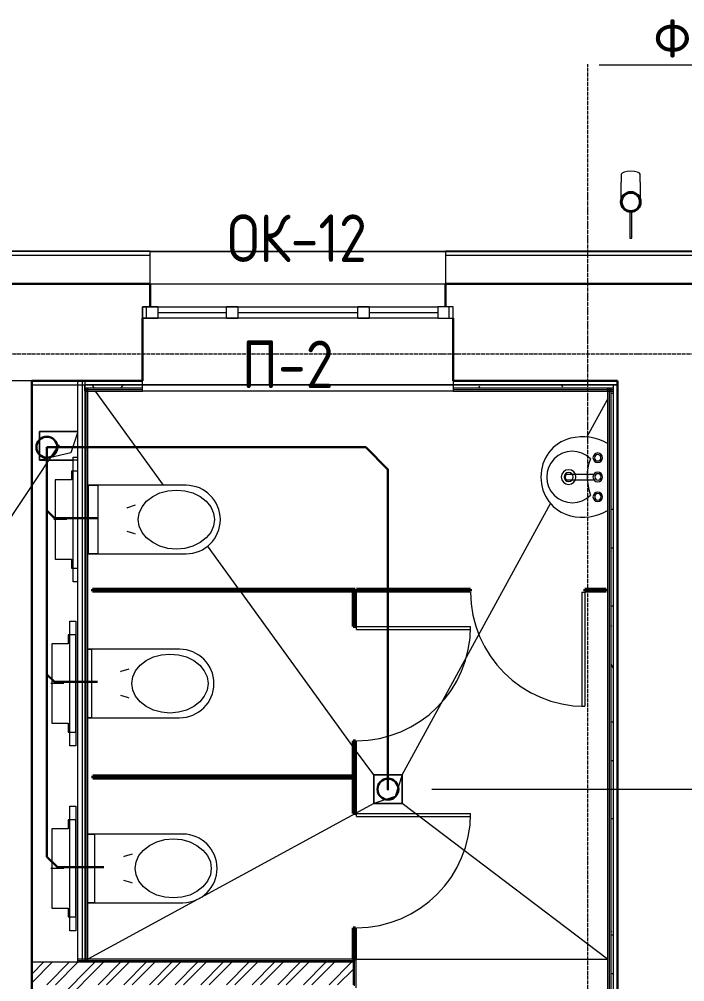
# Model space of a CAD drawing. Header units: millimetres. Extents: x -10178924 to 11692288, y -947381 to 58396.
# Drawn here: x 7164 to 10658, y -74922 to -69866 of the extents above; entities that cross this region are included whole.
import ezdxf
from ezdxf import colors
from ezdxf.entities.mleader import LeaderData, LeaderLine
from ezdxf.math import Vec2, Vec3

# ---------------------------------------------------------------- set-up
doc = ezdxf.new("R2010")
doc.units = ezdxf.units.MM
doc.linetypes.add('ADSK_Линия сетки', pattern=[25, 20, -2.5, 0, -2.5])
for name, color, linetype, lineweight in [('!К1', 32, 'Continuous', 30), ('_ Окна', 7, 'Continuous', 9), ('Выноски ВК', 7, 'Continuous', 0), ('Двери', 7, 'Continuous', 9), ('Двери открывание', 7, 'Continuous', 9), ('Марки окон', 7, 'Continuous', 20), ('Обобщенные модели', 7, 'Continuous', 18), ('Окна', 7, 'Continuous', 9), ('Оси', 253, 'Continuous', 9), ('Перекрытие', 7, 'Continuous', 18), ('Сантехника', 7, 'Continuous', 18), ('Стены внутренние', 7, 'Continuous', 18), ('Стены наружные', 7, 'Continuous', 18), ('Стены несущие', 7, 'Continuous', 30), ('Стены отделка', 7, 'Continuous', 30), ('Стены штриховка', 7, 'Continuous', 9), ('ШТРИХОВКА', 252, 'Continuous', 15)]:
    doc.layers.add(name, color=color, linetype=linetype, lineweight=lineweight)
doc.styles.add('GOST Common_2', font='GOST_Common.ttf', dxfattribs={"width": 0.9, "height": 250})
doc.styles.add('PDF ISOCPEUR', font='isocpeur.ttf')
pattern_1 = [(0, (0, -66749.99), (406.4, 101.6), [33.528, -271.272, 33.528, -271.272, -1625.6]), (0, (0, -66749.99), (406.4, 101.6), [-609.6, 33.528, -576.072, 33.528, -271.272, -711.2]), (0, (0, -66749.99), (406.4, 101.6), [-1524, 33.528, -169.672, 33.528, -474.472]), (120, (152.4, -66699.19), (-291.1882, 301.15272), [33.528, -271.272, 33.528, -271.272, -1625.6]), (120, (152.4, -66699.19), (-291.1882, 301.15272), [-609.6, 33.528, -576.072, 33.528, -271.272, -711.2]), (120, (152.4, -66699.19), (-291.1882, 301.15272), [-1524, 33.528, -169.672, 33.528, -474.472]), (240, (203.2, -66495.99), (-115.2118, -402.75272), [33.528, -271.272, 33.528, -271.272, -1625.6]), (240, (203.2, -66495.99), (-115.2118, -402.75272), [-609.6, 33.528, -576.072, 33.528, -271.272, -711.2]), (240, (203.2, -66495.99), (-115.2118, -402.75272), [-1524, 33.528, -169.672, 33.528, -474.472])]

# ---------------------------------------------------------------- blocks, each defined once
blk = doc.blocks.new('оси')
at = {"layer": 'Оси', "linetype": 'ADSK_Линия сетки'}
for p, q in [((16650, -2196.5), (16650, 23921.3)), ((-3614.3, 22400), (62615.4, 22400))]:
    blk.add_line(p, q, dxfattribs=at)
blk = doc.blocks.new('SND_Унитаз_Jika_Olymp_с_инсталяцией - Унитаз_ выпуск прямой_ установка на пол_693х360х360_ PN30_12_ ХВ резьба HP DN15_ К гл_ кон П DN100-V4-План 1-го этажа')
at = {"layer": 'Сантехника'}
for p, q in [((0, -61.7), (0, 6.3)), ((-208, 0), (-208, -85)), ((208, 0), (-208, 0)), ((208, -85), (208, 0)), ((-327.5, -94), (327.5, -94)), ((-327.5, -125), (-327.5, -94)), ((-255, -85), (-255, -125)), ((-208, -85), (-255, -85)), ((255, -85), (208, -85)), ((255, -125), (255, -85)), ((327.5, -94), (327.5, -125)), ((327.5, -125), (-327.5, -125)), ((-255, -125), (255, -125)), ((-180, -189), (-180, -687.1)), ((-180, -224), (-180, -189)), ((180, -687.1), (180, -189)), ((180, -189), (180, -224)), ((180, -224), (-180, -224))]:
    blk.add_line(p, q, dxfattribs=at)
at = {"layer": 'Сантехника', "flags": 128}
for points in [[(-61.7, -376.2), (-71.7, -411.6), (-75, -420.3)], [(75, -420.3), (62.3, -378.9), (61.7, -376.2)], [(0, -836.5), (-34.5, -831.5), (-67.3, -816.7), (-96.6, -792.9), (-121.2, -761.2), (-139.7, -723.3), (-151.1, -681), (-155, -636.5), (-151.1, -592), (-139.7, -549.7), (-121.2, -511.8), (-96.6, -480.1), (-67.3, -456.3), (-34.5, -441.5), (0, -436.5)], [(0, -436.5), (34.5, -441.5), (67.3, -456.3), (96.6, -480.1), (121.2, -511.8), (139.7, -549.7), (151.1, -592), (155, -636.5), (151.1, -681), (139.7, -723.3), (121.2, -761.2), (96.6, -792.9), (67.3, -816.7), (34.5, -831.5), (0, -836.5)]]:
    blk.add_lwpolyline(points, dxfattribs=at)
at = {"layer": 'Сантехника'}
blk.add_arc((0, -687.1), 180, 180, 360, dxfattribs=at)
blk = doc.blocks.new('131_Сантехническая перегородка_Дверь - СД-1-3905249-План 1-го этажа')
at = {"layer": 'Двери'}
for p, q in [((769, -8), (785, -8)), ((769, -8), (769, -608)), ((785, -8), (785, -608)), ((769, -608), (785, -608))]:
    blk.add_line(p, q, dxfattribs=at)
at = {"layer": 'Двери открывание'}
blk.add_arc((785, -8), 600, 180, 270, dxfattribs=at)
at = {"layer": 'Обобщенные модели', "lineweight": 40}
for p, q in [((185, -4), (185, 8)), ((970, 8), (785, 8)), ((785, 8), (785, -4)), ((970, -4), (970, 8)), ((785, -4), (970, -4))]:
    blk.add_line(p, q, dxfattribs=at)
blk.add_lwpolyline([(185, 8), (20, 8), (20, -4), (185, -4)], dxfattribs=at)
blk = doc.blocks.new('131_Сантехническая перегородка - СП-3 3-3867703-План 1-го этажа')
at = {"layer": 'Обобщенные модели', "lineweight": 40}
for p, q in [((1380, 8), (0, 8)), ((0, 8), (0, -4)), ((1380, -4), (1380, 8)), ((0, -4), (1380, -4))]:
    blk.add_line(p, q, dxfattribs=at)
blk = doc.blocks.new('131_Сантехническая перегородка_Дверь - СД-1 2-6230466-План 1-го этажа')
at = {"layer": 'Двери'}
for p, q in [((1184, -8), (1200, -8)), ((1184, -8), (1184, -608)), ((1200, -8), (1200, -608)), ((1184, -608), (1200, -608))]:
    blk.add_line(p, q, dxfattribs=at)
at = {"layer": 'Двери открывание'}
blk.add_arc((1200, -8), 600, 180, 270, dxfattribs=at)
at = {"layer": 'Обобщенные модели', "lineweight": 40}
for p, q in [((600, 8), (0, 8)), ((0, 8), (0, -4)), ((600, -4), (600, 8)), ((1311, 8), (1200, 8)), ((1200, 8), (1200, -4)), ((1311, -4), (1311, 8)), ((0, -4), (600, -4)), ((1200, -4), (1311, -4))]:
    blk.add_line(p, q, dxfattribs=at)
blk = doc.blocks.new('SND_Унитаз_Jika_Olymp_с_инсталяцией - Унитаз_ выпуск прямой_ установка на пол_693х360х360_ PN30_12_ ХВ резьба HP DN15_ К гл_ кон П DN100-711300-План 1-го этажа')
at = {"layer": 'Сантехника'}
for p, q in [((0, -61.7), (0, 6.3)), ((-208, 0), (-208, -85)), ((208, 0), (-208, 0)), ((208, -85), (208, 0)), ((-327.5, -94), (327.5, -94)), ((-327.5, -125), (-327.5, -94)), ((-255, -85), (-255, -125)), ((-208, -85), (-255, -85)), ((255, -85), (208, -85)), ((255, -125), (255, -85)), ((327.5, -94), (327.5, -125)), ((327.5, -125), (-327.5, -125)), ((-255, -125), (255, -125)), ((-180, -189), (-180, -670.2)), ((-180, -207.1), (-180, -189)), ((180, -670.2), (180, -189)), ((180, -189), (180, -207.1)), ((180, -207.1), (-180, -207.1))]:
    blk.add_line(p, q, dxfattribs=at)
at = {"layer": 'Сантехника', "flags": 128}
for points in [[(-61.7, -359.3), (-71.7, -394.8), (-75, -403.4)], [(75, -403.4), (62.3, -362), (61.7, -359.3)], [(0, -819.6), (-34.5, -814.6), (-67.3, -799.8), (-96.6, -776), (-121.2, -744.3), (-139.7, -706.4), (-151.1, -664.1), (-155, -619.6), (-151.1, -575.1), (-139.7, -532.8), (-121.2, -494.9), (-96.6, -463.3), (-67.3, -439.4), (-34.5, -424.6), (0, -419.6)], [(0, -419.6), (34.5, -424.6), (67.3, -439.4), (96.6, -463.3), (121.2, -494.9), (139.7, -532.8), (151.1, -575.1), (155, -619.6), (151.1, -664.1), (139.7, -706.4), (121.2, -744.3), (96.6, -776), (67.3, -799.8), (34.5, -814.6), (0, -819.6)]]:
    blk.add_lwpolyline(points, dxfattribs=at)
at = {"layer": 'Сантехника'}
blk.add_arc((0, -670.2), 180, 180, 360, dxfattribs=at)
blk = doc.blocks.new('SND_Унитаз_Jika_Olymp_с_инсталяцией - Унитаз_ выпуск прямой_ установка на пол_693х360х360_ PN30_12_ ХВ резьба HP DN15_ К гл_ кон П DN100-V5-План 1-го этажа')
at = {"layer": 'Сантехника'}
for p, q in [((0, -61.7), (0, 6.3)), ((-208, 0), (-208, -85)), ((208, 0), (-208, 0)), ((208, -85), (208, 0)), ((-327.5, -94), (327.5, -94)), ((-327.5, -117.1), (-327.5, -94)), ((-255, -85), (-255, -117.1)), ((-208, -85), (-255, -85)), ((255, -85), (208, -85)), ((255, -117.1), (255, -85)), ((327.5, -94), (327.5, -117.1)), ((-180, -174), (-180, -687.1)), ((180, -174), (-180, -174)), ((-180, -174), (180, -174)), ((-180, -224), (-180, -174)), ((-100, -173), (-100, -174)), ((-80, -173), (-100, -173)), ((-80, -173), (-100, -173)), ((-80, -174), (-80, -173)), ((-55, -173), (-55, -174)), ((55, -173), (-55, -173)), ((-53.1, -173), (-55, -173)), ((55, -173), (53.1, -173)), ((55, -174), (55, -173)), ((80, -173), (80, -174)), ((100, -173), (80, -173)), ((100, -173), (80, -173)), ((100, -174), (100, -173)), ((180, -687.1), (180, -174)), ((180, -174), (180, -224)), ((180, -224), (-180, -224))]:
    blk.add_line(p, q, dxfattribs=at)
at = {"layer": 'Сантехника', "flags": 128}
for points in [[(-61.7, -376.2), (-71.7, -411.6), (-75, -420.3)], [(75, -420.3), (62.3, -378.9), (61.7, -376.2)], [(0, -836.5), (-34.5, -831.5), (-67.3, -816.7), (-96.6, -792.9), (-121.2, -761.2), (-139.7, -723.3), (-151.1, -681), (-155, -636.5), (-151.1, -592), (-139.7, -549.7), (-121.2, -511.8), (-96.6, -480.1), (-67.3, -456.3), (-34.5, -441.5), (0, -436.5)], [(0, -436.5), (34.5, -441.5), (67.3, -456.3), (96.6, -480.1), (121.2, -511.8), (139.7, -549.7), (151.1, -592), (155, -636.5), (151.1, -681), (139.7, -723.3), (121.2, -761.2), (96.6, -792.9), (67.3, -816.7), (34.5, -831.5), (0, -836.5)]]:
    blk.add_lwpolyline(points, dxfattribs=at)
at = {"layer": 'Сантехника'}
blk.add_arc((0, -687.1), 180, 180, 360, dxfattribs=at)
blk = doc.blocks.new('GM_Отверстие прямоугольное _в плите_ - Отверстие-1400855-План 1-го этажа')
at = {"layer": 'Обобщенные модели'}
for p, q in [((-75, -75), (-75, 75)), ((-75, 75), (75, 75)), ((75, 75), (-75, 75)), ((-75, 75), (-75, -75)), ((-37.5, 37.5), (75, 75)), ((75, 75), (75, -75)), ((75, -75), (75, 75)), ((-75, -75), (-37.5, 37.5)), ((75, -75), (-75, -75)), ((-75, -75), (75, -75))]:
    blk.add_line(p, q, dxfattribs=at)
for start, end in [(360, 180), (180, 360), (60, 165), (300, 360), (195, 270)]:
    blk.add_arc((0, 0), 2.5, start, end, dxfattribs=at)
blk = doc.blocks.new('GM_Отверстие прямоугольное _в плите_ - Отверстие-1433035-План 1-го этажа')
at = {"layer": 'Обобщенные модели'}
for p, q in [((-98.8, 75), (101.2, 75)), ((101.2, 75), (-75.7, 75)), ((-63.7, 37.5), (101.2, 75)), ((101.2, 75), (101.2, -75)), ((101.2, -75), (101.2, 75)), ((-98.8, -67.8), (-63.7, 37.5)), ((101.2, -75), (-98.8, -75)), ((-98.8, -75), (101.2, -75))]:
    blk.add_line(p, q, dxfattribs=at)
for start, end in [(360, 180), (180, 360), (60, 165), (300, 360), (195, 270)]:
    blk.add_arc((0, 0), 2.5, start, end, dxfattribs=at)
blk = doc.blocks.new('окно трехпол с фрамугой - 1590-2240_h___нов_ ок12-2116584-План 1-го этажа')
at = {"layer": '_ Окна', "lineweight": 18}
for p, q in [((-815, 75), (-815, 135)), ((-815, 135), (-735, 135)), ((-735, 135), (-735, 75)), ((-375, 75), (-375, 135)), ((-375, 135), (-315, 135)), ((-315, 135), (-315, 75)), ((315, 75), (315, 135)), ((315, 135), (375, 135)), ((375, 135), (375, 75)), ((735, 135), (735, 75)), ((815, 135), (735, 135)), ((815, 75), (815, 135)), ((-735, 75), (-815, 75)), ((-315, 75), (-375, 75)), ((375, 75), (315, 75)), ((735, 75), (815, 75))]:
    blk.add_line(p, q, dxfattribs=at)
at = {"layer": '_ Окна'}
for p, q in [((-795, 75), (-795, 135)), ((-735, 105), (-375, 105)), ((-315, 105), (315, 105)), ((375, 105), (735, 105)), ((795, 75), (795, 135))]:
    blk.add_line(p, q, dxfattribs=at)
at = {"layer": 'Окна'}
for p, q in [((-815, 135), (-815, 75)), ((-735, 135), (-815, 135)), ((-735, 135), (-375, 135)), ((-315, 135), (-375, 135)), ((-315, 135), (315, 135)), ((375, 135), (315, 135)), ((375, 135), (735, 135)), ((815, 135), (735, 135)), ((815, 75), (815, 135)), ((-815, 75), (-735, 75)), ((-375, 75), (-735, 75)), ((-375, 75), (-315, 75)), ((315, 75), (-315, 75)), ((315, 75), (375, 75)), ((735, 75), (375, 75)), ((735, 75), (815, 75))]:
    blk.add_line(p, q, dxfattribs=at)
blk = doc.blocks.new('Водосток - Тип 1 _карниз больше 490мм_-5137789-План 1-го этажа')
at = {"layer": 'Обобщенные модели', "lineweight": 9}
h = blk.add_hatch(dxfattribs=at)
h.set_pattern_fill('FP_26', color=256, style=0, pattern_type=2)
h.set_pattern_definition([(45, (-10250, -20882.53), (-106.066, 106.066), [])])
h.paths.add_polyline_path([(125, 110), (146.7, 115), (164.1, 128.8), (173.7, 148.9), (173.7, 171.1), (164.1, 191.2), (146.7, 205), (125, 210), (102.3, 204.3), (85.9, 191.2), (76.3, 171.1), (77.4, 146.5), (85.9, 128.8), (103.3, 115), (117.5, 111.7)])
at = {"layer": 'Обобщенные модели'}
for p, q in [((75, 306.2), (75, 263.6)), ((175, 263.6), (175, 306.2)), ((120, 109.1), (120, -30)), ((130, -30), (130, 109.1)), ((120, -30), (130, -30))]:
    blk.add_line(p, q, dxfattribs=at)
at = {"layer": 'Обобщенные модели', "flags": 128}
for points in [[(75, 173), (75, 174.3), (75, 177), (75, 179.8), (75, 182.9), (75, 186.2), (75, 189.7), (75, 193.4), (75, 197.2), (75, 201.3), (75, 205.5), (75, 209.9), (75, 214.4), (75, 219.1), (75, 224), (75, 229), (75, 234.1), (75, 239.3), (75, 244.6), (75, 250.1), (75, 255.6), (75, 261.3), (75, 263.6)], [(175, 263.6), (175, 258), (175, 252.4), (175, 246.9), (175, 241.5), (175, 236.2), (175, 231.1), (175, 226), (175, 221.1), (175, 216.4), (175, 211.8), (175, 207.3), (175, 203), (175, 198.9), (175, 194.9), (175, 191.2), (175, 187.6), (175, 184.3), (175, 181.1), (175, 178.1), (175, 175.4), (175, 173)]]:
    blk.add_lwpolyline(points, dxfattribs=at)
at = {"layer": 'Обобщенные модели'}
for start, end in [(90, 270), (270, 90)]:
    blk.add_arc((125, 160), 52, start, end, dxfattribs=at)
at = {"layer": 'Обобщенные модели', "lineweight": 40}
for start, end in [(90, 270), (270, 90)]:
    blk.add_arc((125, 160), 50, start, end, dxfattribs=at)
at = {"layer": 'Обобщенные модели'}
for start_param, end_param in [(4.712389, 6.283185), (3.141593, 4.712389)]:
    blk.add_ellipse((125, 306.2), major_axis=(-50, 0), ratio=0.309017, start_param=start_param, end_param=end_param, dxfattribs=at)
blk = doc.blocks.new('Sink - Cloakroom - 440 x 350mm-V6-План 1-го этажа')
at = {"layer": 'Сантехника'}
for p, q in [((-15, -214.9), (-15, -70.7)), ((15, -214.9), (15, -70.7))]:
    blk.add_line(p, q, dxfattribs=at)
for centre, radius, start, end in [((53.3, -130.8), 264.4, 150.3649, 193.6351), ((-53.3, -130.8), 264.4, 346.3649, 29.6351), ((53.3, -130.8), 264.4, 150.3649, 193.6351), ((-101.3, -50.7), 25, 0, 180), ((-101.3, -50.7), 17, 360, 180), ((0, -50.7), 25, 0, 180), ((-0.8, -49.2), 16.8, 90, 270), ((-0.8, -49.2), 16.8, 270, 90), ((104.3, -50.7), 25, 360, 180), ((104.3, -49.7), 17, 360, 180), ((104.3, -49.7), 17, 180, 360), ((-53.3, -130.8), 264.4, 346.3649, 29.6351), ((0, -183.6), 135, 135.4629, 45.0556), ((-101.3, -50.7), 25, 180, 0), ((-101.3, -50.7), 17, 180, 360), ((-1.6, 160.3), 266.6, 249.1986, 291.3199), ((0, -50.7), 25, 180, 0), ((104.3, -50.7), 25, 180, 360), ((-5.9, -145.1), 203.5, 193.6351, 271.6558), ((-5.9, -145.1), 203.5, 193.6351, 271.6558), ((0, -203.6), 38.6, 360, 180), ((0, -203.6), 23.5, 360, 180), ((5.9, -145.1), 203.5, 268.3442, 346.3649), ((5.9, -145.1), 203.5, 268.3442, 346.3649), ((0, -203.6), 38.6, 180, 360), ((0, -203.6), 23.5, 180, 360)]:
    blk.add_arc(centre, radius, start, end, dxfattribs=at)
blk.add_ellipse((0, -214.9), major_axis=(-15, 0), ratio=0.428525, start_param=0, end_param=3.141593, dxfattribs=at)
blk = doc.blocks.new('1 этаж')
at = {"layer": 'Стены внутренние', "lineweight": 9}
h = blk.add_hatch(dxfattribs=at)
h.set_pattern_fill('FP_12', color=256, style=0, pattern_type=2)
h.set_pattern_definition(pattern_1)
h.paths.add_polyline_path([(9903.4, -46683.3), (10285, -46683.3), (10285, -46668.3), (9441.6, -46668.3), (9442.6, -46683.3), (9584.6, -46683.3)])
h.paths.add_polyline_path([(7513.2, -46683.3), (7811.6, -46683.3), (7811.6, -46668.3), (7510, -46668.3), (7510, -46683.3)])
h = blk.add_hatch(dxfattribs=at)
h.set_pattern_fill('FP_12', color=256, style=0, pattern_type=2)
h.set_pattern_definition(pattern_1)
h.paths.add_polyline_path([(10270, -53754.7), (10285, -53754.7), (10284.6, -46684.8), (10270, -46684.8), (10270, -53373.1)])
at = {"layer": 'Стены штриховка'}
h = blk.add_hatch(dxfattribs=at)
h.set_pattern_fill('ANSI32', color=256, scale=10)
h.set_pattern_definition([(45, (-32053.86, -66749.99), (-67.35192, 67.35192), []), (45, (-32008.96, -66749.99), (-67.35192, 67.35192), [])])
h.paths.add_polyline_path([(8918.3, -49699.8), (7470, -49699.8), (7470, -49699.8), (7230, -49699.8), (7230, -49819.8), (7370, -49819.8), (7370, -51698.2), (7490, -51698.2), (7490, -49819.8), (8918.3, -49819.8)])
h.paths.add_polyline_path([(9048.2, -51698.2), (7230, -51698.2), (7230, -51818.2), (8928.2, -51818.2), (8928.2, -53805), (9048.2, -53805)])
h.paths.add_polyline_path([(9048.2, -53805), (8928.2, -53805), (8928.2, -54086.2), (9048.2, -54086.2)])
at = {"layer": 'Двери'}
for p, q in [((8934, -47953.8), (8934, -47937.8)), ((8934, -47937.8), (9534, -47937.8)), ((8934, -47953.8), (9534, -47953.8)), ((9534, -47953.8), (9534, -47937.8))]:
    blk.add_line(p, q, dxfattribs=at)
at = {"layer": 'Двери открывание'}
blk.add_arc((8934, -47937.8), 600, 270, 0, dxfattribs=at)
at = {"layer": 'Обобщенные модели', "lineweight": 40}
for p, q in [((8930, -47752.8), (8918, -47752.8)), ((8918, -47752.8), (8918, -47937.8)), ((8930, -47937.8), (8930, -47752.8)), ((8918, -47937.8), (8930, -47937.8)), ((8930, -48537.8), (8918, -48537.8))]:
    blk.add_line(p, q, dxfattribs=at)
blk.add_lwpolyline([(8918, -48537.8), (8918, -48722.8), (8930, -48722.8), (8930, -48537.8)], dxfattribs=at)
at = {"layer": 'Перекрытие'}
for p, q in [((7922.4, -47195.8), (7564, -46701.3)), ((10143.6, -46943.1), (10252, -46744.6)), ((9175, -48717.5), (9953.8, -47290.7)), ((8317.2, -47740.7), (8153, -47514.1)), ((8918, -48569.8), (8325.9, -47752.7)), ((9025, -48717.5), (8930, -48586.4)), ((9025, -48867.5), (7525, -49684.8)), ((10252, -49684.8), (9175, -48867.5)), ((8933.3, -49684.8), (10252, -49684.8))]:
    blk.add_line(p, q, dxfattribs=at)
at = {"layer": 'Стены внутренние'}
for p, q in [((7851.6, -46137.5), (9401.6, -46137.5)), ((9441.6, -46667.5), (7811.6, -46667.5)), ((7811.6, -46668.3), (9441.6, -46668.3)), ((9441.6, -46701.3), (7811.6, -46701.3))]:
    blk.add_line(p, q, dxfattribs=at)
at = {"layer": 'Стены наружные'}
for p, q in [((7851.6, -45966.5), (7851.6, -45967.5)), ((7851.6, -45966.5), (9401.6, -45966.5)), ((7851.6, -45967.5), (9401.6, -45967.5)), ((9401.6, -45966.5), (9401.6, -45967.5))]:
    blk.add_line(p, q, dxfattribs=at)
at = {"layer": 'Стены несущие'}
for p, q in [((5890, -46137.5), (7851.6, -46137.5)), ((7851.6, -46137.5), (7851.6, -46257.5)), ((9401.6, -46137.5), (11931.9, -46137.5)), ((9401.6, -46137.5), (9401.6, -46257.5)), ((7811.6, -46647.5), (7811.6, -46317.5)), ((9441.6, -46317.5), (9441.6, -46647.5)), ((7230, -46647.5), (7811.6, -46647.5)), ((7230, -54086.2), (7230, -46647.5)), ((10305, -46647.5), (9441.6, -46647.5)), ((10305, -46647.5), (10305, -54086.2))]:
    blk.add_line(p, q, dxfattribs=at)
at = {"layer": 'Стены отделка', "lineweight": 9}
for p, q in [((7851.6, -45966.5), (5890, -45966.5)), ((7851.6, -45967.5), (5890, -45967.5)), ((7851.6, -46137.5), (7851.6, -45967.5)), ((10855, -45966.5), (9401.6, -45966.5)), ((9401.6, -45967.5), (9401.6, -46137.5)), ((9401.6, -45967.5), (11931.9, -45967.5)), ((9402.6, -45987.5), (9401.6, -45987.5)), ((7230, -46667.5), (7811.6, -46667.5)), ((7470, -46648.3), (7470, -49699.8)), ((7510, -46648.3), (7470, -46648.3)), ((7510, -49699.8), (7510, -46648.3)), ((7811.6, -46667.5), (7811.6, -46647.5)), ((9441.6, -46647.5), (9441.6, -46667.5)), ((9441.6, -46667.5), (10305, -46667.5)), ((7811.6, -46668.3), (7506.9, -46668.3)), ((7506.9, -46668.3), (7506.9, -46701.3)), ((7506.9, -46701.3), (7811.6, -46701.3)), ((7525, -49699.8), (7525, -46683.3)), ((7811.6, -46701.3), (7811.6, -46668.3)), ((10305, -46668.3), (9441.6, -46668.3)), ((9441.6, -46668.3), (9441.6, -46701.3)), ((9441.6, -46701.3), (10285, -46701.3)), ((10285, -46684.8), (10252, -46684.8)), ((10252, -46684.8), (10252, -54029.7)), ((10285, -54086.2), (10285, -46668.3)), ((7230, -49699.8), (8918.3, -49699.8)), ((8933.3, -49684.8), (7469.9, -49684.8)), ((8918.3, -49699.8), (7510, -49699.8)), ((8918.3, -49819.8), (8918.3, -49699.8)), ((8933.3, -49834.8), (8933.3, -49684.8))]:
    blk.add_line(p, q, dxfattribs=at)
at = {"layer": 'Стены штриховка'}
for p, q in [((5890, -45987.5), (7851.6, -45987.5)), ((9402.6, -45987.5), (10835, -45987.5)), ((7230, -46647.5), (6850, -46647.5)), ((7497, -49699.8), (7497, -46648.3)), ((7506.9, -46683.3), (7811.6, -46683.3)), ((7506.9, -46692.3), (7811.6, -46692.3)), ((7516, -49699.8), (7516, -46683.3)), ((9441.6, -46683.3), (10285, -46683.3)), ((9441.6, -46692.3), (10285, -46692.3)), ((10261, -46684.8), (10261, -54029.7)), ((10270, -46684.8), (10270, -54029.7)), ((8924.3, -49693.8), (7469.9, -49693.8)), ((8924.3, -49825.8), (8924.3, -49693.8))]:
    blk.add_line(p, q, dxfattribs=at)
blk.add_blockref('оси', (-6500.4, -68905))
at = {"layer": 'Обобщенные модели'}
for name, p in [('Водосток - Тип 1 _карниз больше 490мм_-5137789-План 1-го этажа', (10250, -45867.5)), ('131_Сантехническая перегородка - СП-3 3-3867703-План 1-го этажа', (7548, -47748.7)), ('131_Сантехническая перегородка_Дверь - СД-1 2-6230466-План 1-го этажа', (8934, -47748.7)), ('131_Сантехническая перегородка - СП-3 3-3867703-План 1-го этажа', (7550, -48730.8))]:
    blk.add_blockref(name, p, dxfattribs=at)
for name, p, rotation in [('GM_Отверстие прямоугольное _в плите_ - Отверстие-1433035-План 1-го этажа', (7371.2, -46988), 180), ('131_Сантехническая перегородка_Дверь - СД-1-3905249-План 1-го этажа', (8926, -49704.8), 90), ('GM_Отверстие прямоугольное _в плите_ - Отверстие-1400855-План 1-го этажа', (9100, -48792.5), 180)]:
    blk.add_blockref(name, p, dxfattribs=dict(at, rotation=rotation))
at = {"layer": 'Окна'}
blk.add_blockref('окно трехпол с фрамугой - 1590-2240_h___нов_ ок12-2116584-План 1-го этажа', (8626.6, -46392.5), dxfattribs=at)
at = {"layer": 'Сантехника'}
for name, p, rotation in [('Sink - Cloakroom - 440 x 350mm-V6-План 1-го этажа', (10252, -47152.3), 270), ('SND_Унитаз_Jika_Olymp_с_инсталяцией - Унитаз_ выпуск прямой_ установка на пол_693х360х360_ PN30_12_ ХВ резьба HP DN15_ К гл_ кон П DN100-V5-План 1-го этажа', (7352.9, -47375.8), 90), ('SND_Унитаз_Jika_Olymp_с_инсталяцией - Унитаз_ выпуск прямой_ установка на пол_693х360х360_ PN30_12_ ХВ резьба HP DN15_ К гл_ кон П DN100-711300-План 1-го этажа', (7336, -48237), 90), ('SND_Унитаз_Jika_Olymp_с_инсталяцией - Унитаз_ выпуск прямой_ установка на пол_693х360х360_ PN30_12_ ХВ резьба HP DN15_ К гл_ кон П DN100-V4-План 1-го этажа', (7336, -49208.3), 90)]:
    blk.add_blockref(name, p, dxfattribs=dict(at, rotation=rotation))
at = {"layer": 'Марки окон', "lineweight": 9, "char_height": 250, "attachment_point": 5, "line_spacing_factor": 1.022766, "style": 'GOST Common_2'}
for s, insert, width in [('\\pxqc,t1.8,3.6,5.4,7.2,9,10.8,12.6,14.4,16.2,18,19.8,21.6,23.4,25.2,27,28.8,30.6,32.4,34.2,36,37.8,39.6,41.4,43.2,45,46.8,48.6,50.4,52.2,54,55.8,57.6;{ОК-12}', (8623, -45898), 797.4), ('\\pxqc,t1.8,3.6,5.4,7.2,9,10.8,12.6,14.4,16.2,18,19.8,21.6,23.4,25.2,27,28.8,30.6,32.4,34.2,36,37.8,39.6,41.4,43.2,45,46.8,48.6,50.4,52.2,54,55.8,57.6;{П-2}', (8573.8, -46560.4), 505.8)]:
    blk.add_mtext(s, dxfattribs=dict(at, insert=insert, width=width))
blk = doc.blocks.new('_None')

msp = doc.modelspace()

# ---------------------------------------------------------------- linework, layer by layer
at = {"layer": '!К1'}
for points in [[(7309.3, -72113.7), (7309.3, -74264.9)], [(9100, -73912.9), (9100, -72451.5), (9100, -72230.5), (8983.2, -72113.7), (7309.3, -72113.7)], [(7309.3, -72445.7), (7349.4, -72485.8), (7574.8, -72485.8)], [(7309.3, -73306.9), (7349.4, -73346.9), (7574.8, -73346.9)], [(7309.3, -74264.9), (7364.5, -74320.1), (7608.4, -74320.1)]]:
    msp.add_lwpolyline(points, dxfattribs=at)
for centre in [(7309.3, -72113.7), (9100, -73910.4)]:
    msp.add_circle(centre, 55, dxfattribs=at)

# ---------------------------------------------------------------- block references
at = {"layer": 'ШТРИХОВКА'}
msp.add_blockref('1 этаж', (0, -25118), dxfattribs=at)

# ---------------------------------------------------------------- leaders
at = {"layer": 'Выноски ВК', "ltscale": 50}
ml = msp.add_multileader_mtext('Standard', dxfattribs=at)
ml.set_content('Фановый стояк %%C110', color=256, style='PDF ISOCPEUR')
ml.set_leader_properties(color=256, linetype='ByLayer', lineweight=-1)
ml.set_arrow_properties(name='NONE')
ml.build(insert=Vec2(0, 0))
ml.multileader.update_dxf_attribs({"text_left_attachment_type": 6, "text_right_attachment_type": 6, "dogleg_length": 100, "arrow_head_size": 300})
ctx = ml.context
ctx.base_point, ctx.char_height, ctx.arrow_head_size, ctx.landing_gap_size, ctx.plane_origin = Vec3(10494.5, -70106.9), 200, 300, 0, Vec3(5411, -67186.4)
ctx.left_attachment, ctx.right_attachment = 6, 6
notes = []
notes.append((ctx, [(1, (1, 1, 0), (13114.5, -70106.9), (-1, 0), 100, [(1, [(13430, -74569.1)], 0, [])])]))
ctx.mtext.insert, ctx.mtext.flow_direction = Vec3(10494.5, -69866.9), 5
ml = msp.add_multileader_mtext('Standard', dxfattribs=at)
ml.set_content('Стояк К1-8 ^J%%C110', color=256, style='PDF ISOCPEUR')
ml.set_leader_properties(color=256, linetype='ByLayer', lineweight=-1)
ml.set_arrow_properties(name='NONE')
ml.build(insert=Vec2(0, 0))
ml.multileader.update_dxf_attribs({"text_left_attachment_type": 6, "text_right_attachment_type": 6, "dogleg_length": 100, "arrow_head_size": 300})
ctx = ml.context
ctx.base_point, ctx.char_height, ctx.arrow_head_size, ctx.landing_gap_size, ctx.plane_origin = Vec3(5145, -73255.3), 200, 300, 0, Vec3(124.3, -68393.7)
ctx.left_attachment, ctx.right_attachment = 6, 6
notes.append((ctx, [(1, (1, 1, 0), (6605, -73255.3), (-1, 0), 100, [(1, [(7368.7, -72105.9)], 0, [])])]))
ctx.mtext.insert, ctx.mtext.flow_direction = Vec3(5145, -73015.3), 5
ml = msp.add_multileader_mtext('Standard', dxfattribs=at)
ml.set_content('Подъем К1-1 ^J%%C50', color=256, style='PDF ISOCPEUR')
ml.set_leader_properties(color=256, linetype='ByLayer', lineweight=-1)
ml.set_arrow_properties(name='NONE')
ml.build(insert=Vec2(0, 0))
ml.multileader.update_dxf_attribs({"text_left_attachment_type": 6, "text_right_attachment_type": 6, "dogleg_length": 100, "arrow_head_size": 300})
ctx = ml.context
ctx.base_point, ctx.char_height, ctx.arrow_head_size, ctx.landing_gap_size, ctx.plane_origin = Vec3(11093.7, -73911.9), 200, 300, 0, Vec3(4218.6, -72635.1)
ctx.left_attachment, ctx.right_attachment = 6, 6
notes.append((ctx, [(0, (1, 1, 0), (10993.7, -73911.9), (1, 0), 100, [(1, [(10891.2, -76144.9)], 0, [])])]))
ctx.mtext.insert, ctx.mtext.flow_direction = Vec3(11093.7, -73671.9), 5
for ctx, leaders in notes:
    for number, flags, end, landing, length, lines in leaders:
        leader = LeaderData()
        leader.index, (leader.has_last_leader_line, leader.has_dogleg_vector, leader.attachment_direction) = number, flags
        leader.last_leader_point, leader.dogleg_vector, leader.dogleg_length = Vec3(end), Vec3(landing), length
        for number, points, colour, breaks in lines:
            line = LeaderLine()
            line.index, line.vertices, line.color, line.breaks = number, Vec3.list(points), colors.encode_raw_color(colour), breaks
            leader.lines.append(line)
        ctx.leaders.append(leader)

doc.saveas('drawing.dxf')
